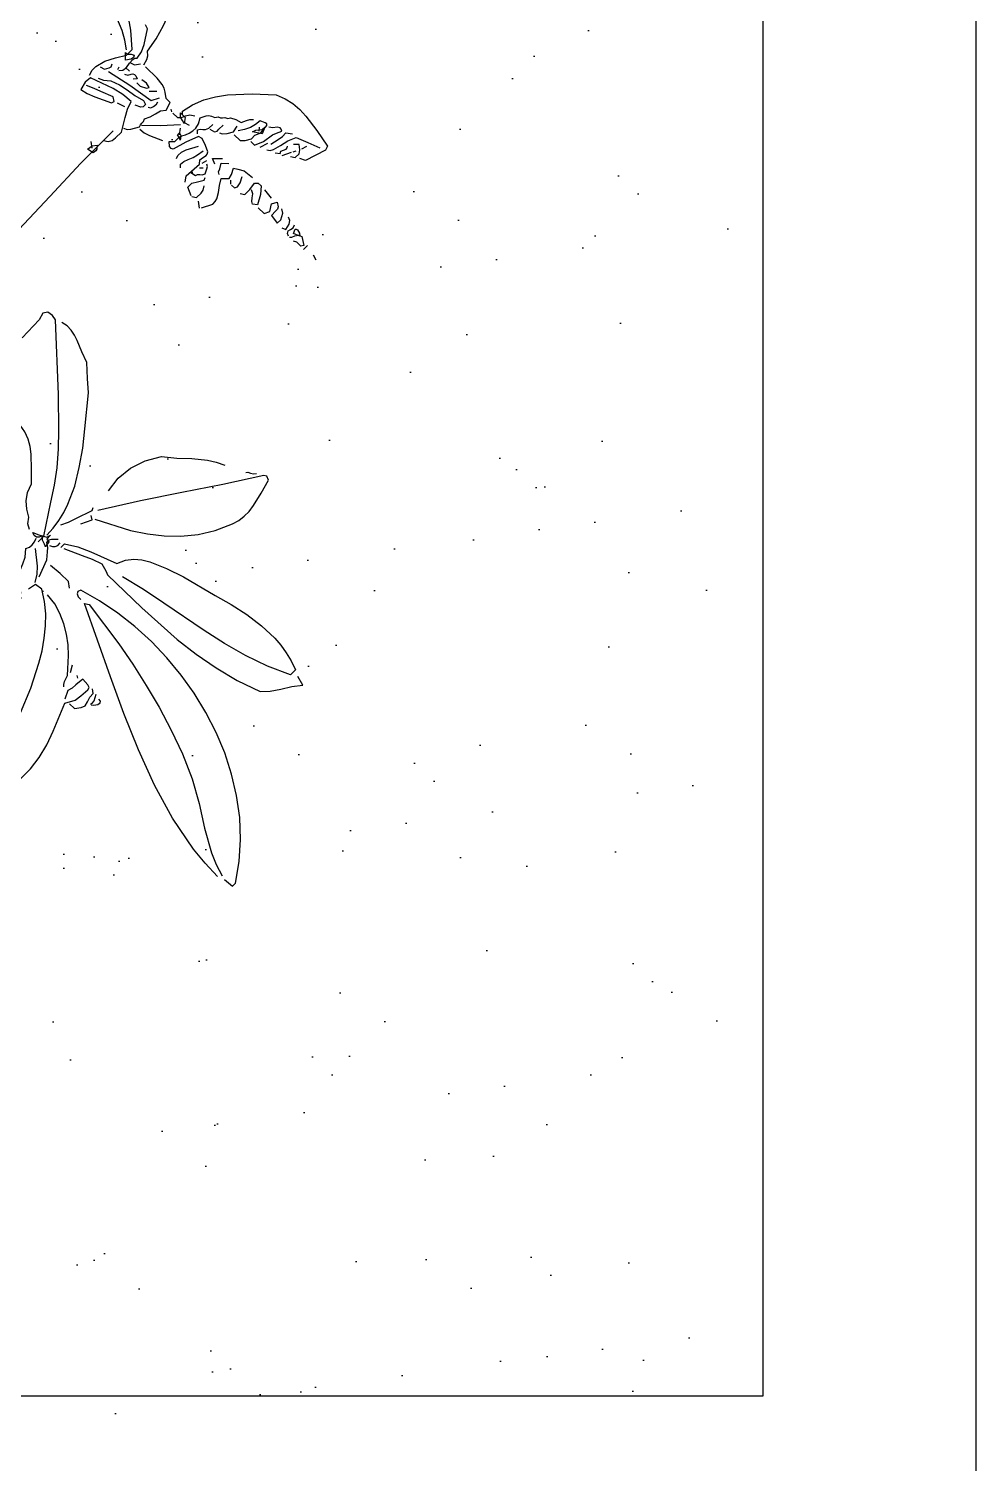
# Model space of a CAD drawing. Header units: inches. Extents: x 70 to 1974, y -315 to 363.
# Drawn here: x 1112.785 to 1113.23, y 211.84 to 212.513 of the extents above; entities that cross this region are included whole.
import ezdxf

# ---------------------------------------------------------------- set-up
doc = ezdxf.new("R2010")
doc.units = ezdxf.units.IN
doc.header["$MEASUREMENT"] = 0
doc.layers.add('DERAKHT', color=56, linetype='Continuous', lineweight=9)
doc.layers.add('PDF_0', color=3, linetype='Continuous')
doc.layers.add('Tree', color=91, linetype='Continuous')

# ---------------------------------------------------------------- blocks, each defined once
blk = doc.blocks.new('P057')
at = {"layer": 'Tree', "linetype": 'Continuous'}
for points in [[(0.0609, 0.8838), (0.0597, 0.8889), (0.058, 0.8918), (0.055, 0.8942), (0.0529, 0.9069), (0.0492, 0.9194), (0.0444, 0.9317), (0.0385, 0.9432), (0.0313, 0.9539), (0.0232, 0.9638), (0.0139, 0.9725), (0.0036, 0.9799), (-0.0047, 0.9852), (-0.0136, 0.9898), (-0.0318, 0.997), (-0.0507, 1.0019), (-0.0697, 1.0051), (-0.0716, 1.0057), (-0.0738, 1.0054), (-0.0789, 1.0029), (-0.0773, 0.9951), (-0.0745, 0.9871), (-0.0674, 0.9721)], [(0.1145, 0.877), (0.1123, 0.8792), (0.1145, 0.8892), (0.1184, 0.8988), (0.1235, 0.9078), (0.1296, 0.9163), (0.144, 0.9318), (0.1591, 0.9456), (0.1669, 0.9487), (0.1744, 0.9504), (0.1821, 0.951), (0.1897, 0.9507), (0.2051, 0.9485), (0.2209, 0.9456), (0.2221, 0.9421), (0.2164, 0.9238), (0.2118, 0.9215)], [(0.0344, 0.8449), (0.0332, 0.8495), (0.0331, 0.854), (0.0353, 0.8625), (0.0396, 0.8709), (0.0447, 0.8792), (0.0447, 0.886), (0.0322, 0.8969), (0.018, 0.9069), (0.0024, 0.916), (-0.0142, 0.9237), (-0.0315, 0.9301), (-0.0489, 0.9347), (-0.0664, 0.9378), (-0.0835, 0.9388), (-0.0944, 0.9344), (-0.1004, 0.932), (-0.1064, 0.9285), (-0.1082, 0.9263), (-0.111, 0.9215), (-0.1087, 0.917)], [(0.1856, 0.9125), (0.1872, 0.92), (0.1879, 0.9243), (0.1878, 0.9285), (0.1924, 0.9318)], [(0.1866, 0.9067), (0.1888, 0.9084), (0.1904, 0.9109), (0.1922, 0.9176), (0.1939, 0.925), (0.1968, 0.9318), (0.2068, 0.9359), (0.2175, 0.94)], [(0.2071, 0.9285), (0.2084, 0.9331)], [(0.1578, 0.8963), (0.165, 0.8963), (0.1679, 0.8995), (0.1706, 0.9043), (0.1705, 0.9085), (0.1728, 0.9135), (0.1718, 0.9215), (0.1708, 0.9225), (0.1693, 0.9222), (0.165, 0.9203), (0.1645, 0.9152), (0.1632, 0.9103), (0.1609, 0.9055), (0.1578, 0.901)], [(0.1671, 0.909), (0.168, 0.9119), (0.1699, 0.9141), (0.1715, 0.9164), (0.1718, 0.9193), (0.1741, 0.9135), (0.1671, 0.909)], [(0.1718, 0.9021), (0.1763, 0.9021), (0.1795, 0.9099), (0.181, 0.9193), (0.1823, 0.9228), (0.1843, 0.9272), (0.1827, 0.928), (0.1814, 0.928), (0.1792, 0.9266), (0.177, 0.9238), (0.1741, 0.9215)], [(0.1935, 0.91), (0.1968, 0.9125), (0.1959, 0.9144), (0.1968, 0.9165), (0.1978, 0.919), (0.1977, 0.9203), (0.1968, 0.9215)], [(0.2049, 0.917), (0.2084, 0.9193), (0.2084, 0.9238), (0.2064, 0.9267), (0.2028, 0.9296), (0.1993, 0.9261)], [(0.1993, 0.9125), (0.2028, 0.9203)], [(0.2038, 0.9215), (0.2049, 0.9238)], [(0.0414, 0.8825), (0.0347, 0.8873), (0.0271, 0.8915), (0.011, 0.8981), (-0.006, 0.903), (-0.0227, 0.9067), (-0.0243, 0.9062), (-0.0249, 0.9053), (-0.0242, 0.903), (-0.023, 0.9003), (-0.0239, 0.8975), (-0.0307, 0.8975), (-0.0361, 0.9021), (-0.0432, 0.9067), (-0.0416, 0.9088), (-0.0389, 0.9091), (-0.0354, 0.9088), (-0.032, 0.909)], [(0.0494, 0.8654), (0.0516, 0.8678), (0.0521, 0.8718), (0.0514, 0.8763), (0.0511, 0.8805), (0.0516, 0.8824), (0.0529, 0.8838), (0.0517, 0.8902), (0.0489, 0.8962), (0.0414, 0.9078), (0.0379, 0.909)], [(0.1568, 0.8379), (0.1535, 0.8425), (0.1545, 0.8575), (0.1523, 0.8603), (0.1526, 0.8633), (0.1533, 0.8667), (0.1532, 0.8683), (0.1523, 0.87), (0.1469, 0.8723), (0.1407, 0.8747), (0.1373, 0.8735), (0.133, 0.8625), (0.1295, 0.8507), (0.128, 0.8498), (0.1258, 0.8501), (0.1225, 0.8529), (0.126, 0.8563), (0.126, 0.861), (0.1267, 0.8638), (0.1283, 0.8668), (0.1298, 0.87), (0.1305, 0.8735), (0.1305, 0.877), (0.1296, 0.8811), (0.127, 0.886), (0.1295, 0.8907), (0.1307, 0.8925), (0.133, 0.8937), (0.1357, 0.895), (0.1373, 0.8975), (0.1392, 0.8981), (0.1404, 0.8994), (0.1417, 0.901), (0.1442, 0.9021), (0.1453, 0.9043), (0.1496, 0.9065), (0.1545, 0.9078), (0.1565, 0.9123), (0.1581, 0.9149), (0.1603, 0.917)], [(0.1706, 0.9135), (0.1685, 0.916)], [(0.181, 0.9043), (0.1831, 0.9113)], [(0.1397, 0.885), (0.1442, 0.886), (0.1453, 0.888), (0.1452, 0.8902), (0.1453, 0.8953)], [(0.1477, 0.8885), (0.15, 0.8895), (0.1529, 0.8927), (0.1557, 0.8975), (0.1545, 0.9032)], [(0.0472, 0.8757), (0.0425, 0.8803), (0.0444, 0.8802), (0.0456, 0.8812), (0.0469, 0.8827), (0.0494, 0.8838), (0.0504, 0.8819), (0.05, 0.8798), (0.0472, 0.8757)], [(0.0516, 0.877), (0.0555, 0.8782), (0.0585, 0.8825)], [(0.087, 0.8334), (0.0899, 0.8348), (0.092, 0.8373), (0.096, 0.8438), (0.0952, 0.8456), (0.095, 0.8473), (0.0949, 0.8494), (0.0939, 0.8517), (0.0963, 0.8563), (0.0975, 0.8613), (0.0989, 0.8661), (0.102, 0.87), (0.0995, 0.877), (0.095, 0.877), (0.0905, 0.8803), (0.0873, 0.8821), (0.0841, 0.8831), (0.0771, 0.8837), (0.0632, 0.8838)], [(0.1077, 0.8723), (0.1132, 0.8723), (0.1157, 0.8748), (0.117, 0.8782), (0.1189, 0.8814), (0.1225, 0.8838)], [(0.135, 0.8747), (0.1328, 0.877), (0.134, 0.879), (0.1356, 0.8805), (0.1373, 0.8822), (0.1385, 0.885), (0.1385, 0.8895)], [(0.0436, 0.8585), (0.0649, 0.863), (0.087, 0.8667), (0.0905, 0.8735)], [(0.0516, 0.8713), (0.0562, 0.8713)], [(0.055, 0.8667), (0.0575, 0.868), (0.059, 0.8706), (0.0598, 0.8718), (0.0612, 0.8725), (0.0629, 0.8723), (0.0654, 0.8713), (0.0632, 0.8688)], [(0.0678, 0.8688), (0.0718, 0.8688), (0.0767, 0.8713), (0.0779, 0.8735), (0.0737, 0.8744), (0.0689, 0.8735)], [(0.0802, 0.8713), (0.0848, 0.8757)], [(0.0892, 0.861), (0.0912, 0.8622), (0.0921, 0.8646), (0.0923, 0.8677), (0.0917, 0.87)], [(0.096, 0.846), (0.1077, 0.8572), (0.1192, 0.87)], [(0.1064, 0.8723), (0.1042, 0.8735)], [(0.1206, 0.8728), (0.1179, 0.8735), (0.1147, 0.8744), (0.1123, 0.877), (0.1179, 0.877), (0.1206, 0.8728)], [(0.1202, 0.8735), (0.1248, 0.8747)], [(0.1638, 0.8667), (0.1591, 0.8688), (0.165, 0.8747)], [(0.1728, 0.8632), (0.1706, 0.8643), (0.1698, 0.867), (0.1671, 0.8713), (0.1718, 0.8757)], [(0.1821, 0.8324), (0.1866, 0.8414), (0.1866, 0.8443), (0.186, 0.8469), (0.1831, 0.8518), (0.1795, 0.8566), (0.1763, 0.862), (0.181, 0.8667), (0.1801, 0.8707), (0.1775, 0.8757), (0.1807, 0.8777), (0.1856, 0.8803), (0.1946, 0.8815)], [(0.1866, 0.8643), (0.19, 0.8643), (0.1913, 0.8667), (0.1904, 0.8707), (0.1878, 0.8757)], [(0.1968, 0.8643), (0.2003, 0.8667), (0.2002, 0.8725), (0.1993, 0.8792), (0.2015, 0.8815), (0.2049, 0.8815), (0.2096, 0.876), (0.2141, 0.8678), (0.2106, 0.8654), (0.2086, 0.8665), (0.2068, 0.869), (0.2048, 0.8718), (0.2015, 0.8735)], [(0.2186, 0.8803), (0.2096, 0.8815)], [(0.2164, 0.8667), (0.2233, 0.8667), (0.2256, 0.8713), (0.2221, 0.877), (0.2243, 0.8815), (0.2278, 0.8792), (0.2289, 0.8774), (0.2288, 0.8751), (0.2289, 0.87), (0.2371, 0.8688), (0.2372, 0.8731), (0.2346, 0.8782), (0.2313, 0.8803)], [(0.2428, 0.8688), (0.2461, 0.87), (0.2449, 0.8755), (0.2432, 0.878), (0.2404, 0.8792)], [(0.2518, 0.8678), (0.2496, 0.8688), (0.2484, 0.8709), (0.249, 0.8731), (0.2496, 0.8755), (0.2484, 0.8782)], [(0.2531, 0.8723), (0.2515, 0.876), (0.2522, 0.8767), (0.2534, 0.877), (0.2566, 0.8763), (0.2586, 0.8747), (0.2531, 0.8723)], [(0.2531, 0.8678), (0.2544, 0.8691), (0.2555, 0.8718), (0.2571, 0.8745), (0.2599, 0.8757), (0.2667, 0.8713), (0.2653, 0.8693), (0.2631, 0.8691), (0.2605, 0.8691), (0.2577, 0.8678)], [(0.2689, 0.8688), (0.2689, 0.8735)], [(0.2829, 0.87), (0.2782, 0.8713)], [(0.0357, 0.8563), (0.0401, 0.8575), (0.0408, 0.8593), (0.042, 0.861), (0.0425, 0.863), (0.0414, 0.8654)], [(0.0414, 0.8482), (0.0459, 0.8504), (0.0507, 0.8542), (0.0584, 0.8572), (0.0661, 0.8588), (0.0741, 0.8601), (0.0824, 0.862), (0.0859, 0.861), (0.086, 0.8582), (0.0847, 0.8566), (0.0802, 0.8542)], [(0.0482, 0.8654), (0.0472, 0.8678)], [(0.1248, 0.8632), (0.1213, 0.8678)], [(0.1285, 0.8604), (0.1272, 0.8613), (0.1235, 0.862), (0.1235, 0.8643), (0.1261, 0.8636), (0.1276, 0.8617), (0.1285, 0.8604)], [(0.1373, 0.8472), (0.1363, 0.8495), (0.1363, 0.8539), (0.1379, 0.8582), (0.1432, 0.8678)], [(0.1453, 0.8438), (0.1432, 0.846), (0.1434, 0.8497), (0.145, 0.8536), (0.1468, 0.8578), (0.1477, 0.862), (0.1488, 0.8678)], [(0.1545, 0.8472), (0.1591, 0.8482), (0.1597, 0.8501), (0.161, 0.8513), (0.1626, 0.8527), (0.1638, 0.8552), (0.1619, 0.8591), (0.1607, 0.8609), (0.1591, 0.862)], [(0.1557, 0.8597), (0.1568, 0.8643)], [(0.1568, 0.8552), (0.1591, 0.8575)], [(0.1856, 0.8643), (0.1831, 0.8667)], [(0.0824, 0.8139), (0.0859, 0.8161), (0.0876, 0.8191), (0.0879, 0.8226), (0.0882, 0.8299), (0.0815, 0.8408), (0.078, 0.8473), (0.0755, 0.8542), (0.0662, 0.8533), (0.0568, 0.8511), (0.0367, 0.8438), (0.0361, 0.8379), (0.0379, 0.831), (0.0441, 0.8322), (0.0507, 0.835), (0.0644, 0.8414), (0.0654, 0.8438), (0.0619, 0.846), (0.051, 0.8418), (0.0452, 0.8396), (0.039, 0.8367)], [(0.0678, 0.8449), (0.0745, 0.8472)], [(0.0974, 0.8425), (0.1023, 0.8431), (0.1072, 0.8447), (0.1179, 0.8495)], [(0.1685, 0.8334), (0.1615, 0.8367), (0.1615, 0.8414), (0.1639, 0.8456), (0.1671, 0.8507), (0.166, 0.8529)], [(0.1695, 0.8334), (0.1728, 0.8357), (0.1731, 0.8411), (0.1725, 0.844), (0.1706, 0.8472)], [(0.181, 0.831), (0.1763, 0.8345)], [(0.0654, 0.5746), (0.0703, 0.5895), (0.0735, 0.6051), (0.0755, 0.6208), (0.0767, 0.6364), (0.0782, 0.6381), (0.0805, 0.6394), (0.0859, 0.6423), (0.087, 0.6457), (0.0862, 0.6477), (0.0841, 0.6491), (0.0818, 0.6506), (0.0802, 0.6525), (0.0802, 0.6612), (0.0811, 0.6657), (0.0835, 0.6707), (0.0847, 0.6897), (0.085, 0.7091), (0.0838, 0.7477), (0.0824, 0.7866), (0.0824, 0.8254)], [(0.0802, 0.8024), (0.0755, 0.8059)], [(0.0779, 0.7989), (0.0787, 0.8039), (0.0814, 0.8071), (0.0834, 0.8046), (0.0841, 0.803), (0.0835, 0.8002), (0.0779, 0.7989)], [(0.3057, 0.5802), (0.3338, 0.5948), (0.3463, 0.6029), (0.3576, 0.6118), (0.3679, 0.6218), (0.3771, 0.6332), (0.385, 0.646), (0.3915, 0.6605), (0.3932, 0.6662), (0.394, 0.672), (0.394, 0.6779), (0.3931, 0.684), (0.3903, 0.6963), (0.3868, 0.7085), (0.3835, 0.7098), (0.3813, 0.7085), (0.362, 0.6784), (0.3422, 0.6487), (0.3221, 0.6186), (0.3022, 0.5871)], [(0.3687, 0.6995), (0.3695, 0.7008), (0.3717, 0.7018), (0.3741, 0.7031), (0.3756, 0.7051)], [(0.2967, 0.6055), (0.295, 0.6188), (0.2964, 0.6323), (0.3008, 0.6457), (0.3079, 0.6582), (0.3182, 0.6665), (0.3277, 0.6752), (0.3381, 0.6838), (0.3444, 0.6878), (0.3515, 0.6913)], [(0.2851, 0.5322), (0.2851, 0.5391), (0.2689, 0.5638), (0.2608, 0.5762), (0.2518, 0.5884), (0.2413, 0.6006), (0.2305, 0.6119), (0.2083, 0.6334), (0.1615, 0.6766), (0.1573, 0.6774), (0.1523, 0.6766), (0.15, 0.6731), (0.1517, 0.6667), (0.152, 0.6599), (0.1523, 0.6457)], [(0.2864, 0.5416), (0.2859, 0.5497), (0.2848, 0.5575), (0.2829, 0.5654), (0.2803, 0.573), (0.2736, 0.5879), (0.265, 0.602), (0.2554, 0.6157), (0.2452, 0.6286), (0.2256, 0.6525), (0.2163, 0.6606), (0.2061, 0.6698), (0.1967, 0.6733), (0.1871, 0.6774), (0.1823, 0.679), (0.1773, 0.6798), (0.1722, 0.68), (0.1671, 0.6788)], [(0.3022, 0.5426), (0.3022, 0.5471), (0.312, 0.5532), (0.3229, 0.5581), (0.3457, 0.5666), (0.3489, 0.5737), (0.3533, 0.5794), (0.3585, 0.584), (0.3646, 0.5876), (0.3787, 0.5936), (0.394, 0.5987), (0.4242, 0.6067), (0.4395, 0.6109), (0.4549, 0.6143), (0.4705, 0.6164), (0.486, 0.6169), (0.4939, 0.6163), (0.5017, 0.615), (0.5097, 0.6131), (0.5176, 0.6102), (0.5176, 0.6044), (0.4985, 0.5956), (0.4789, 0.5888), (0.459, 0.5834), (0.4388, 0.5789), (0.398, 0.5712), (0.3775, 0.5671), (0.3572, 0.5621)], [(0.3045, 0.5437), (0.3198, 0.5506), (0.3281, 0.5543), (0.3367, 0.5574), (0.3413, 0.5561), (0.3442, 0.5554), (0.3469, 0.5541), (0.3874, 0.5549), (0.4279, 0.5573), (0.4482, 0.5597), (0.4686, 0.5635), (0.4889, 0.5687), (0.5094, 0.5759), (0.5151, 0.5821), (0.5203, 0.5898), (0.5256, 0.598), (0.5312, 0.6055), (0.5232, 0.6077)], [(0.2724, 0.5346), (0.2679, 0.5369), (0.2646, 0.5416), (0.2586, 0.5452), (0.2532, 0.5497), (0.2489, 0.5555), (0.2461, 0.5631), (0.2374, 0.5718), (0.2279, 0.5808), (0.2227, 0.5849), (0.217, 0.5882), (0.2108, 0.5906), (0.2038, 0.5917)], [(0.2886, 0.5562), (0.2915, 0.5625), (0.2938, 0.5692), (0.2989, 0.5837), (0.2977, 0.5862)], [(0.3, 0.5689), (0.3045, 0.578), (0.3011, 0.5802)], [(0.2925, 0.5337), (0.2902, 0.5346), (0.2867, 0.536), (0.2839, 0.5381), (0.2829, 0.5357), (0.2813, 0.5341), (0.279, 0.5337), (0.2761, 0.5346), (0.2813, 0.537), (0.2874, 0.5402), (0.2886, 0.5437), (0.2886, 0.5391), (0.2906, 0.5392), (0.2916, 0.5386), (0.2919, 0.5366), (0.292, 0.534), (0.2925, 0.5337)], [(0.3069, 0.5116), (0.3011, 0.5266), (0.2968, 0.5317), (0.2945, 0.5346), (0.2907, 0.5369), (0.2903, 0.5398), (0.2915, 0.5418), (0.2954, 0.5459)], [(0.2942, 0.5369), (0.2965, 0.5381), (0.2983, 0.5397), (0.2992, 0.5418), (0.2989, 0.5449)], [(0.6012, 0.4409), (0.6103, 0.4418), (0.6103, 0.4453), (0.5993, 0.4607), (0.5868, 0.4748), (0.573, 0.4876), (0.558, 0.4988), (0.542, 0.5088), (0.5251, 0.5174), (0.5075, 0.5247), (0.4894, 0.5305), (0.4707, 0.535), (0.4518, 0.5382), (0.4328, 0.54), (0.4136, 0.5404), (0.3947, 0.5395), (0.3761, 0.5373), (0.3578, 0.5337), (0.34, 0.5288), (0.339, 0.5263), (0.34, 0.5243), (0.3425, 0.5231), (0.3457, 0.5231)], [(0.3022, 0.4843), (0.3057, 0.4911), (0.3029, 0.492), (0.3002, 0.492), (0.2976, 0.4924), (0.2954, 0.4944), (0.2913, 0.5043), (0.2891, 0.5097), (0.2864, 0.5151), (0.2817, 0.5209), (0.283, 0.5237), (0.2833, 0.5267), (0.283, 0.5301), (0.2817, 0.5334)], [(0.3079, 0.5059), (0.3041, 0.512), (0.2995, 0.5171), (0.2874, 0.5266)], [(0.332, 0.5231), (0.3275, 0.5266), (0.3176, 0.5264), (0.3069, 0.5253)], [(0.5954, 0.4385), (0.5798, 0.4391), (0.5642, 0.4406), (0.533, 0.4466), (0.502, 0.4556), (0.4712, 0.4671), (0.4405, 0.4803), (0.4103, 0.4944), (0.3503, 0.5231), (0.3538, 0.5253), (0.3953, 0.5193), (0.4161, 0.5155), (0.437, 0.5109), (0.4579, 0.5053), (0.479, 0.4989), (0.5001, 0.4913), (0.521, 0.4821), (0.5401, 0.4715), (0.5584, 0.4598), (0.5773, 0.4492), (0.5874, 0.445), (0.5977, 0.4418)], [(0.3975, 0.3377), (0.4008, 0.3424), (0.4018, 0.3549), (0.3858, 0.3967), (0.3777, 0.4184), (0.3688, 0.4395), (0.3588, 0.4595), (0.3533, 0.4689), (0.347, 0.4777), (0.3403, 0.4859), (0.333, 0.4934), (0.3249, 0.5001), (0.316, 0.5059), (0.3092, 0.5048), (0.3079, 0.4979)], [(0.3882, 0.4603), (0.3866, 0.4617), (0.3854, 0.4639), (0.3835, 0.4693), (0.372, 0.4821), (0.3652, 0.4882), (0.3579, 0.4936), (0.3501, 0.4984), (0.3415, 0.5021), (0.3325, 0.5048), (0.3229, 0.5059)], [(0.3835, 0.4728), (0.38, 0.4786)], [(0.3915, 0.4739), (0.3893, 0.4753)], [(0.4018, 0.347), (0.4041, 0.3483), (0.4059, 0.3505), (0.41, 0.3549), (0.4151, 0.3666), (0.4174, 0.3786), (0.4175, 0.3906), (0.4158, 0.4027), (0.4127, 0.4149), (0.4085, 0.427), (0.3985, 0.4511), (0.4031, 0.4591), (0.4037, 0.4651), (0.4043, 0.4728), (0.4036, 0.4751), (0.4014, 0.4758), (0.395, 0.4763), (0.394, 0.4687), (0.3938, 0.4645), (0.3928, 0.4603), (0.3961, 0.4534)], [(0.4018, 0.4534), (0.4076, 0.4534), (0.4111, 0.4581), (0.4123, 0.4616), (0.4114, 0.4655), (0.4101, 0.4697), (0.41, 0.4739), (0.4065, 0.4763)], [(0.4146, 0.4659), (0.4151, 0.4678), (0.4148, 0.4702), (0.4121, 0.4753)], [(0.4156, 0.4659), (0.4172, 0.4673), (0.4193, 0.47), (0.4197, 0.4726), (0.4188, 0.4737), (0.4168, 0.4739)]]:
    blk.add_lwpolyline(points, dxfattribs=at)

msp = doc.modelspace()

# ---------------------------------------------------------------- hatches: boundary and pattern name
at = {"layer": 'PDF_0', "lineweight": 25}
h = msp.add_hatch(dxfattribs=at)
h.set_pattern_fill('AR-SAND', color=256, scale=0.05)
h.set_pattern_definition([(37.5, (700.01307, -364.84587), (-0.003149668, 0.0963411885), [0, -0.076, 0, -0.085, 0, -0.08125]), (7.5, (700.01307, -364.84587), (0.088488835, 0.141107303), [0, -0.041, 0, -0.0685, 0, -0.02625]), (327.5, (699.95157, -364.84587), (0.155707093, 0.000282953), [0, -0.025, 0, -0.09, 0, -0.1175]), (317.5, (699.95157, -364.84587), (0.15030633, 0.043883778), [0, -0.0125, 0, -0.059, 0, -0.0675])])
h.paths.add_polyline_path([(1113.11455, 212.80128), (1112.26568, 212.80128), (1112.26568, 211.8602), (1113.11455, 211.8602)])

# ---------------------------------------------------------------- linework, layer by layer
for points in [[(1112.18096, 211.77144), (1113.22983, 211.77144), (1113.22983, 212.91252), (1112.18096, 212.91252)], [(1112.28096, 211.87144), (1113.12983, 211.87144), (1113.12983, 212.81252), (1112.28096, 212.81252)]]:
    msp.add_lwpolyline(points, close=True)

# ---------------------------------------------------------------- block references
at = {"layer": 'DERAKHT', "xscale": 0.5496747334239239, "yscale": 0.5496747334239239, "zscale": 0.5496747334239239, "rotation": 315.0000000000002}
msp.add_blockref('P057', (1112.47199, 212.17594), dxfattribs=at)

doc.saveas('drawing.dxf')
